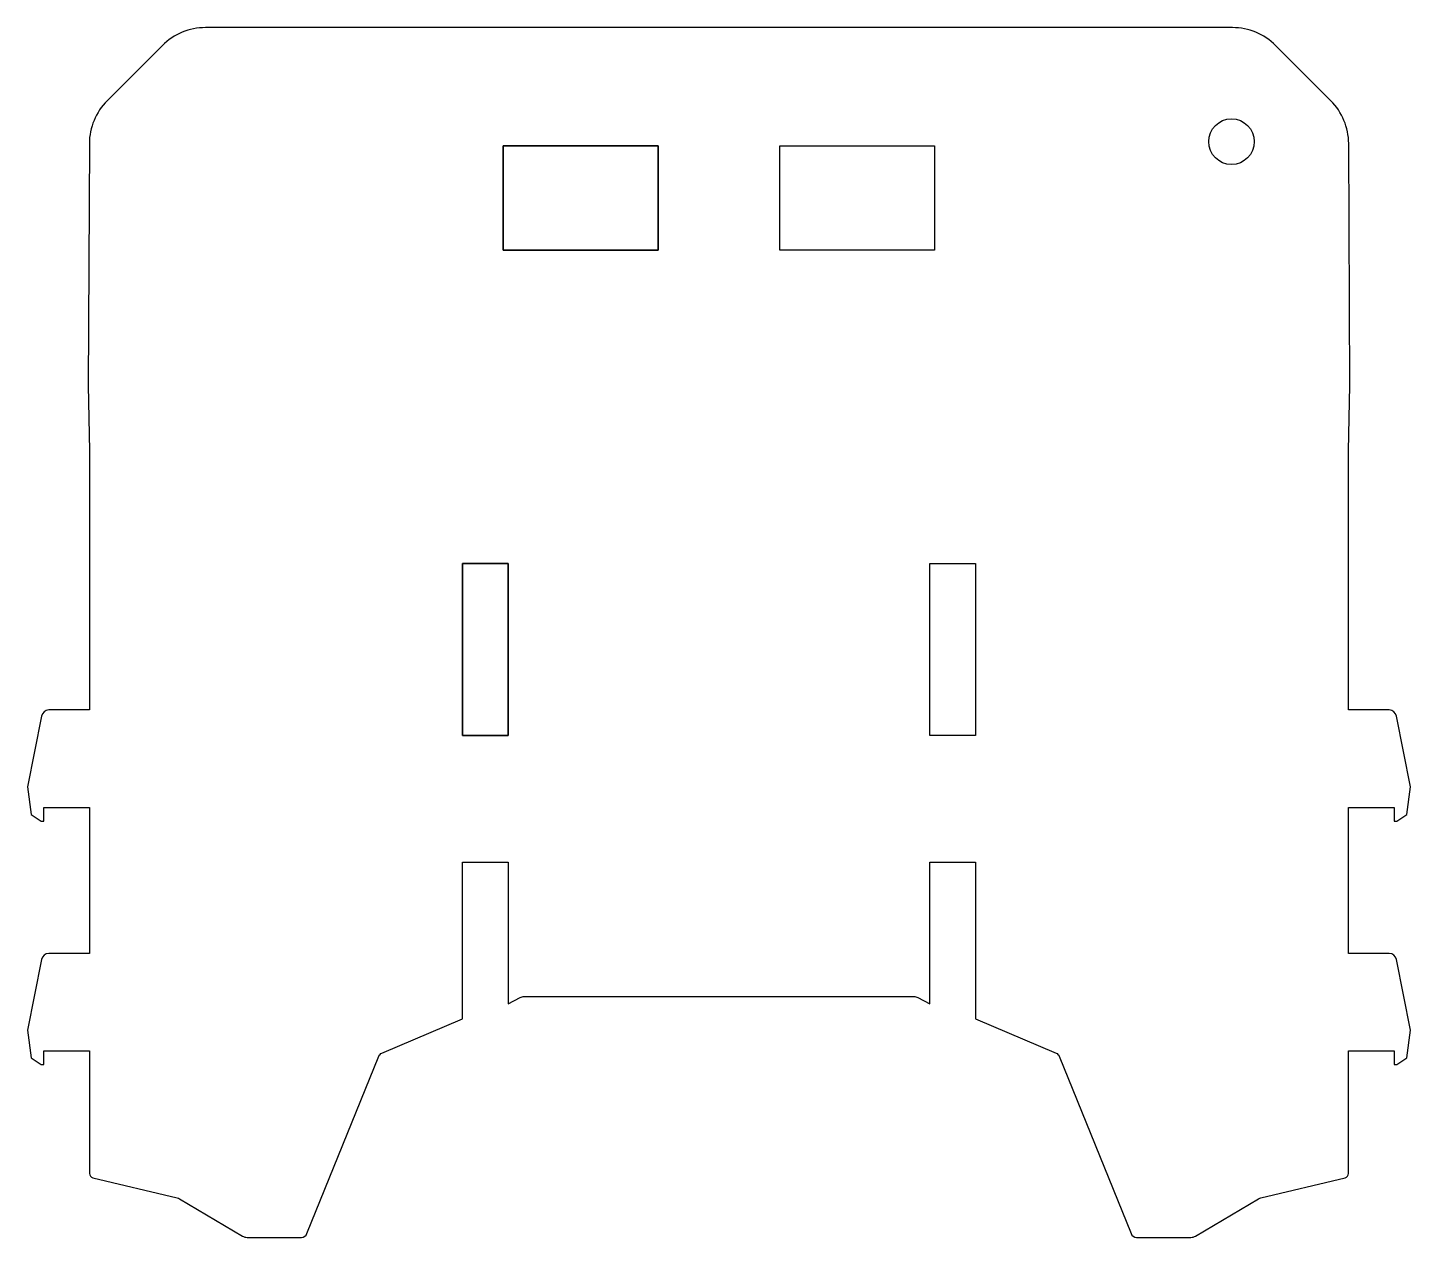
# Model space of a CAD drawing. Header units: millimetres. Extents: x -51.8 to 39.1, y -40 to 39.5.
import ezdxf

# ---------------------------------------------------------------- set-up
doc = ezdxf.new("R2010")
doc.units = ezdxf.units.MM
doc.layers.get('0').update_dxf_attribs({"linetype": 'CONTINUOUS'})

msp = doc.modelspace()

# ---------------------------------------------------------------- linework, layer by layer
for points in [[(-40.101, 39.526, 0.198912), (-42.929, 38.354), (-46.562, 34.721, 0.197753), (-47.734, 31.91), (-47.805, 16.002), (-47.727, 11.713), (-47.727, -5.318), (-50.394, -5.318, 0.359037), (-50.885, -5.722), (-51.788, -10.368), (-51.562, -12.184), (-50.908, -12.613), (-50.727, -12.613), (-50.727, -11.718), (-47.727, -11.718), (-47.727, -21.318), (-50.394, -21.318, 0.359037), (-50.885, -21.722), (-51.788, -26.368), (-51.562, -28.184), (-50.908, -28.613), (-50.727, -28.613), (-50.727, -27.718), (-47.727, -27.718), (-47.727, -35.77, 0.347292), (-47.496, -36.062), (-41.971, -37.377, -0.075345), (-41.804, -37.445), (-37.671, -39.891, 0.134442), (-37.366, -39.975), (-33.8, -39.975, 0.305553), (-33.429, -39.725), (-28.715, -28.078, -0.198912), (-28.5, -27.86), (-23.205, -25.617), (-23.205, -15.312), (-20.205, -15.312), (-20.205, -24.634), (-19.422, -24.218, -0.122766), (-19.14, -24.147), (6.437, -24.147, -0.122766), (6.718, -24.218), (7.501, -24.634), (7.501, -15.312), (10.501, -15.312), (10.501, -25.617), (15.797, -27.86, -0.198912), (16.011, -28.078), (20.726, -39.725, 0.305553), (21.097, -39.975), (24.663, -39.975, 0.134442), (24.968, -39.891), (29.101, -37.445, -0.075345), (29.268, -37.377), (34.793, -36.062, 0.347292), (35.023, -35.77), (35.023, -27.718), (38.023, -27.718), (38.023, -28.613), (38.205, -28.613), (38.859, -28.184), (39.085, -26.368), (38.182, -21.722, 0.359037), (37.691, -21.318), (35.023, -21.318), (35.023, -11.718), (38.023, -11.718), (38.023, -12.613), (38.205, -12.613), (38.859, -12.184), (39.085, -10.368), (38.182, -5.722, 0.359037), (37.691, -5.318), (35.023, -5.318), (35.023, 11.713), (35.102, 16.002), (35.031, 31.91, 0.197753), (33.859, 34.721), (30.226, 38.354, 0.198912), (27.398, 39.526)], [(30.226, 38.354, 0.198912), (27.398, 39.526), (-40.101, 39.526, 0.198912), (-42.929, 38.354), (-46.562, 34.721, 0.197753), (-47.734, 31.91), (-47.805, 16.002), (-47.727, 11.713), (-47.727, -5.318), (-50.394, -5.318, 0.359037), (-50.885, -5.722), (-51.788, -10.368), (-51.562, -12.184), (-50.908, -12.613), (-50.727, -12.613), (-50.727, -11.718), (-47.727, -11.718), (-47.727, -21.318), (-50.394, -21.318, 0.359037), (-50.885, -21.722), (-51.788, -26.368), (-51.562, -28.184), (-50.908, -28.613), (-50.727, -28.613), (-50.727, -27.718), (-47.727, -27.718), (-47.727, -35.77, 0.347292), (-47.496, -36.062), (-41.971, -37.377, -0.075345), (-41.804, -37.445), (-37.671, -39.891, 0.134442), (-37.366, -39.975), (-33.8, -39.975, 0.305553), (-33.429, -39.725), (-28.715, -28.078, -0.198912), (-28.5, -27.86), (-23.205, -25.617), (-23.205, -15.312), (-20.205, -15.312), (-20.205, -24.634), (-19.422, -24.218, -0.122766), (-19.14, -24.147), (6.437, -24.147, -0.122766), (6.718, -24.218), (7.501, -24.634), (7.501, -15.312), (10.501, -15.312), (10.501, -25.617), (15.797, -27.86, -0.198912), (16.011, -28.078), (20.726, -39.725, 0.305553), (21.097, -39.975), (24.663, -39.975, 0.134442), (24.968, -39.891), (29.101, -37.445, -0.075345), (29.268, -37.377), (34.793, -36.062, 0.347292), (35.023, -35.77), (35.023, -27.718), (38.023, -27.718), (38.023, -28.613), (38.205, -28.613), (38.859, -28.184), (39.085, -26.368), (38.182, -21.722, 0.359037), (37.691, -21.318), (35.023, -21.318), (35.023, -11.718), (38.023, -11.718), (38.023, -12.613), (38.205, -12.613), (38.859, -12.184), (39.085, -10.368), (38.182, -5.722, 0.359037), (37.691, -5.318), (35.023, -5.318), (35.023, 11.713), (35.102, 16.002), (35.031, 31.91, 0.197753), (33.859, 34.721)]]:
    msp.add_lwpolyline(points, format="xyb", close=True)
for points in [[(-10.352, 31.753), (-10.352, 24.895), (-20.526, 24.895), (-20.526, 31.753)], [(-10.352, 24.895), (-10.352, 31.753), (-20.526, 31.753), (-20.526, 24.895)], [(-2.352, 24.895), (-2.352, 31.753), (7.822, 31.753), (7.822, 24.895)], [(-2.352, 31.753), (7.822, 31.753), (7.822, 24.895), (-2.352, 24.895)], [(-23.205, 4.317), (-20.205, 4.317), (-20.205, -6.994), (-23.205, -6.994)], [(-20.205, 4.317), (-23.205, 4.317), (-23.205, -6.994), (-20.205, -6.994)], [(7.501, 4.317), (10.501, 4.317), (10.501, -6.994), (7.501, -6.994)], [(10.501, 4.317), (10.501, -6.994), (7.501, -6.994), (7.501, 4.317)]]:
    msp.add_lwpolyline(points, close=True)
msp.add_circle((27.33, 32.033), 1.5)
msp.add_circle((27.33, 32.033), 1.5)

doc.saveas('drawing.dxf')
